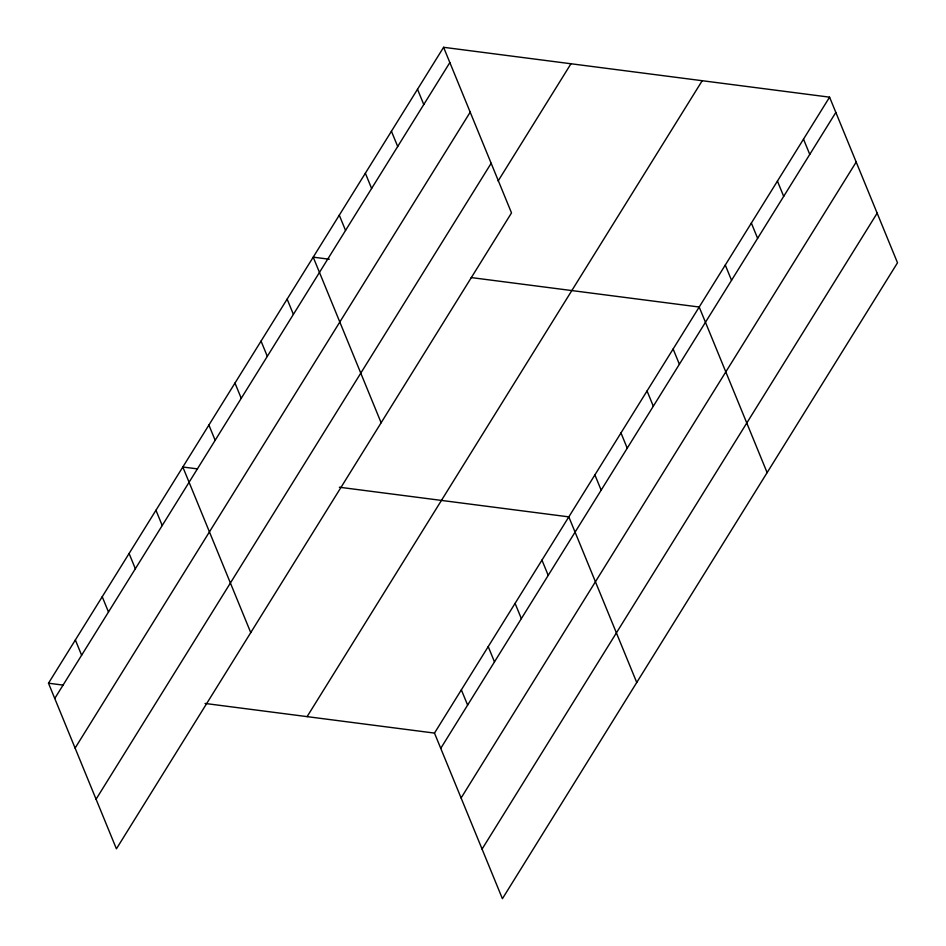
<?xml version="1.0" encoding="UTF-8"?>
<svg xmlns="http://www.w3.org/2000/svg" width="946" height="946" viewBox="0 0 946 946"><rect width="100%" height="100%" fill="white"/><g stroke="black" fill="none" stroke-linecap="round" stroke-linejoin="round"><path stroke-width="1.42" d="M443.591 47.3L511.514 212.909L116.417 848.834L48.494 683.213L443.591 47.3L829.583 97.166L897.506 262.787L502.409 898.7L434.486 733.091L829.583 97.166M54.75 698.479L449.847 62.566M75.101 748.097L470.197 112.172M96.066 799.216L491.163 163.291M498.104 181.029L570.97 63.76M307.107 716.63L702.204 80.717M440.753 748.345L835.838 112.432M461.104 797.963L856.189 162.05M482.07 849.082L877.155 213.169M329.314 259.228L313.209 257.158L381.132 422.767M471.203 277.568L699.2 307.024L767.123 472.633M197.466 468.897L182.826 467.005L250.749 632.614M339.366 487.225L568.818 516.871L636.741 682.492M48.494 683.213L63.134 685.105M205.034 703.446L434.486 733.091M803.509 139.145L809.764 154.399M777.435 181.112L783.69 196.378M751.361 223.079L757.616 238.345M725.275 265.057L731.542 280.312M673.126 348.991L679.382 364.257M647.052 390.958L653.308 406.224M620.978 432.937L627.233 448.191M594.904 474.904L601.159 490.17M417.505 89.267L423.773 104.533M391.431 131.246L397.698 146.5M541.952 560.115L548.219 575.381M365.357 173.213L371.612 188.479M515.085 603.359L521.352 618.625M339.283 215.18L345.538 230.446M488.219 646.603L494.486 661.869M461.352 689.847L467.62 705.101M287.135 299.125L293.39 314.379M261.049 341.092L267.316 356.358M234.975 383.059L241.242 398.325M208.9 425.038L215.156 440.292M155.96 510.249L162.215 525.503M129.094 553.493L135.349 568.747M102.227 596.737L108.483 611.991M75.361 639.969L81.616 655.235"/></g></svg>
